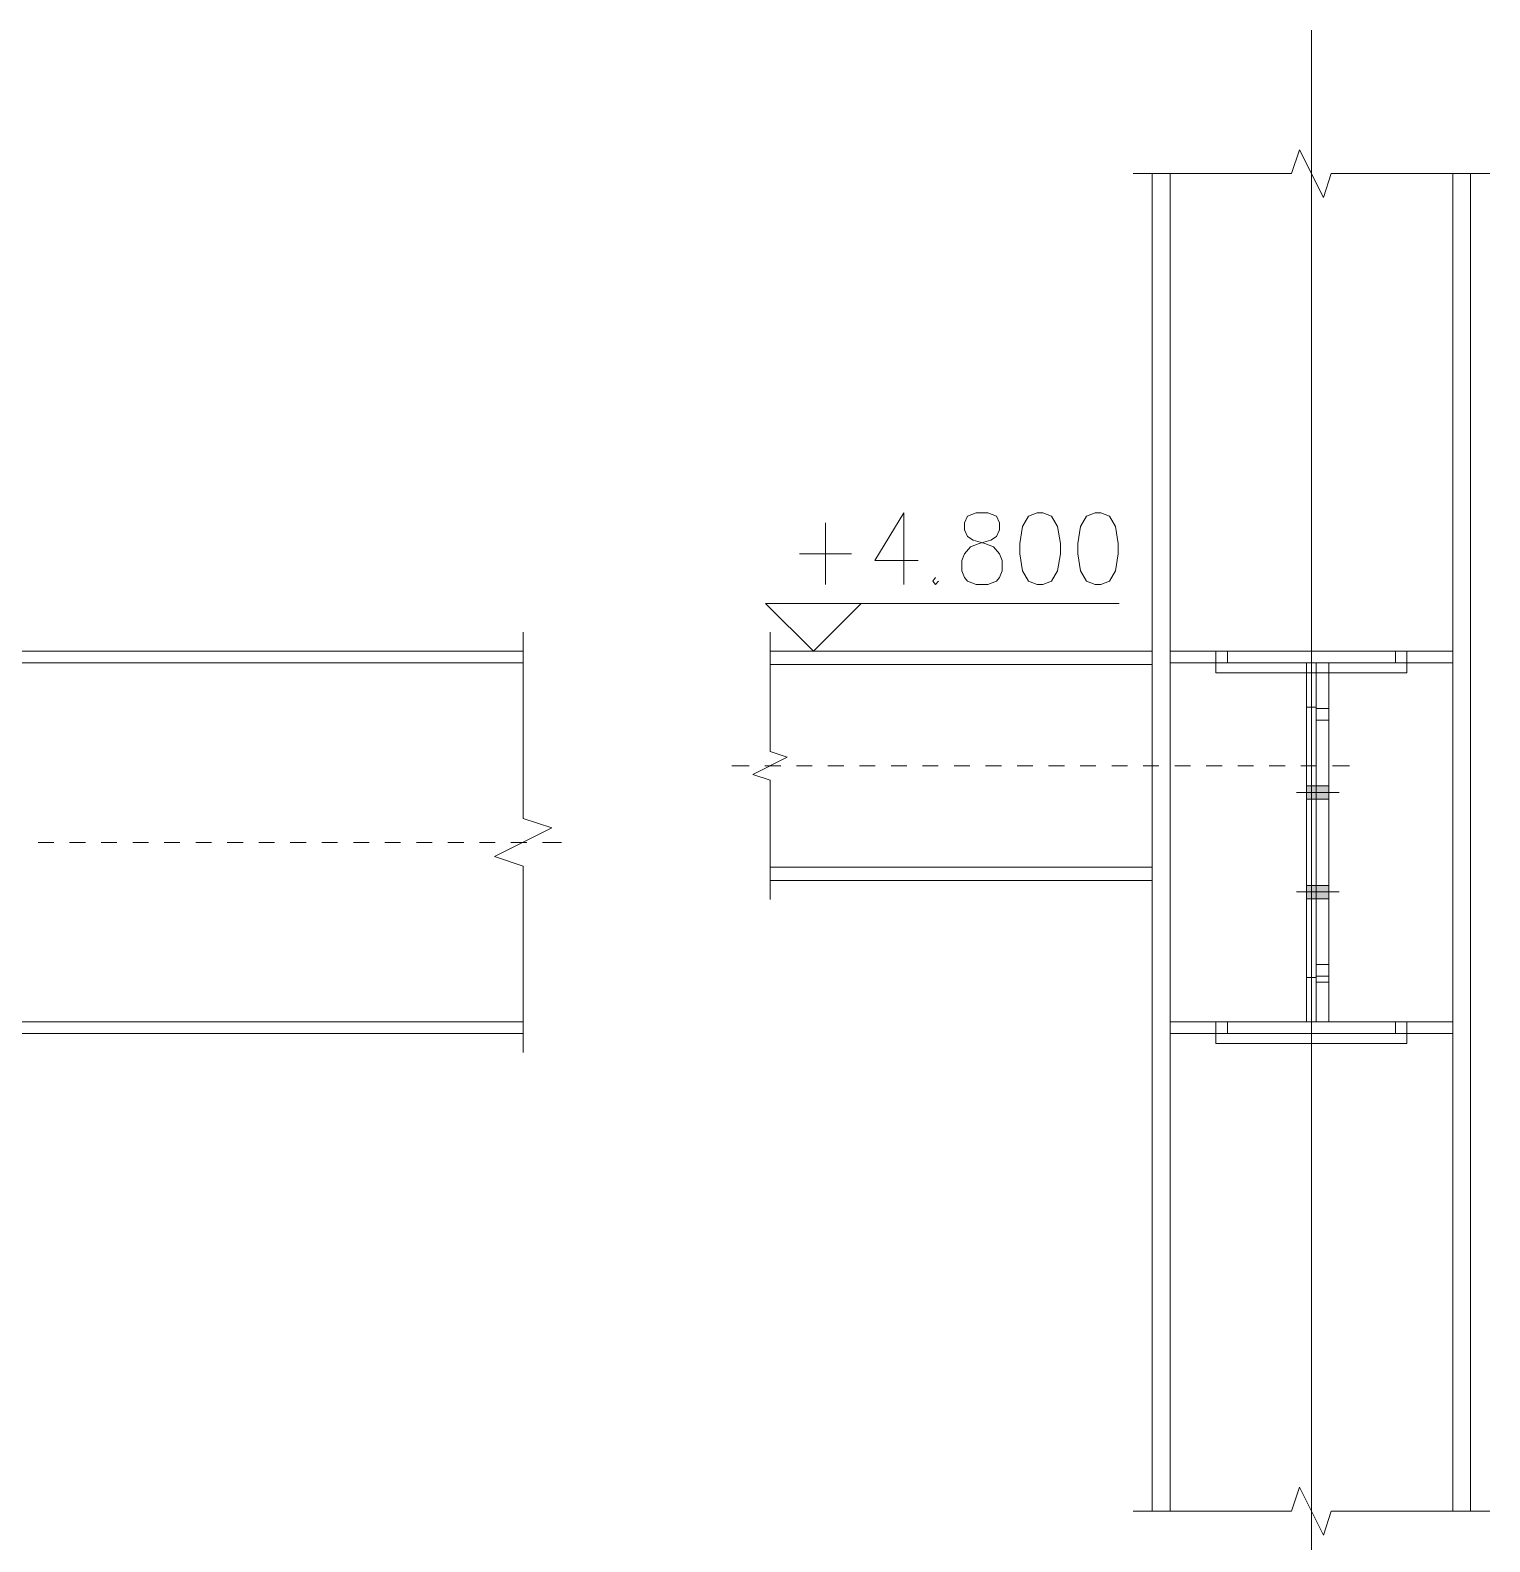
# Model space of a CAD drawing. Header units: millimetres. Extents: x 0 to 586, y 0 to 414.
# Drawn here: x 448.7 to 524.1, y 118.8 to 196.8 of the extents above; entities that cross this region are included whole.
import ezdxf

# ---------------------------------------------------------------- set-up
doc = ezdxf.new("R2010")
doc.units = ezdxf.units.MM

msp = doc.modelspace()

# ---------------------------------------------------------------- hatches: boundary and pattern name
h = msp.add_hatch(color=0)
h.dxf.hatch_style = 2
h.paths.add_polyline_path([(515.750528, 157.808083), (515.750528, 157.116639), (514.600472, 157.116639), (514.600472, 157.808083)])
h = msp.add_hatch(color=0)
h.dxf.hatch_style = 2
h.paths.add_polyline_path([(515.750528, 157.808083), (515.750528, 157.116639), (514.600472, 157.116639), (514.600472, 157.808083)])
h = msp.add_hatch(color=0)
h.dxf.hatch_style = 2
h.paths.add_polyline_path([(515.750528, 152.678694), (515.750528, 151.990778), (514.600472, 151.990778), (514.600472, 152.678694)])
h = msp.add_hatch(color=0)
h.dxf.hatch_style = 2
h.paths.add_polyline_path([(515.750528, 152.678694), (515.750528, 151.990778), (514.600472, 151.990778), (514.600472, 152.678694)])

# ---------------------------------------------------------------- linework, layer by layer
at = {"color": 0, "lineweight": 0}
for points in [[(514.847417, 112.99825), (514.847417, 196.800611)], [(513.820833, 189.406389), (514.233583, 190.637583)], [(514.233583, 190.637583), (515.464778, 188.171667)], [(505.646972, 189.406389), (513.820833, 189.406389)], [(506.631222, 120.392472), (506.631222, 189.406389)], [(507.551972, 120.392472), (507.551972, 189.406389)], [(515.464778, 188.171667), (515.874, 189.406389)], [(515.874, 189.406389), (524.051389, 189.406389)], [(522.142861, 189.406389), (522.142861, 120.392472)], [(523.063611, 189.406389), (523.063611, 120.392472)], [(493.80775, 171.901556), (492.311972, 169.439167), (494.555639, 169.439167)], [(493.80775, 171.901556), (493.80775, 168.204444)], [(489.768444, 171.375917), (489.768444, 168.204444)], [(488.420833, 169.788417), (491.112528, 169.788417)], [(495.451694, 168.557222), (495.303528, 168.380833), (495.451694, 168.204444), (495.603389, 168.380833)], [(491.609944, 167.223722), (489.144028, 164.757806), (486.681639, 167.223722), (504.92025, 167.223722)], [(474.175667, 156.128861), (474.175667, 165.742056)], [(486.914472, 159.582556), (486.914472, 165.742056)], [(444.517639, 164.757806), (474.175667, 164.757806)], [(447.883139, 164.757806), (459.715306, 164.757806)], [(506.631222, 164.757806), (486.914472, 164.757806)], [(506.631222, 164.757806), (506.631222, 152.925639)], [(522.142861, 164.757806), (507.551972, 164.757806)], [(507.551972, 164.165139), (507.551972, 164.757806)], [(509.919111, 164.757806), (519.77925, 164.757806)], [(509.919111, 164.165139), (509.919111, 164.757806)], [(509.919111, 164.165139), (509.919111, 164.757806)], [(510.511778, 164.165139), (510.511778, 164.757806)], [(519.186583, 164.165139), (519.186583, 164.757806)], [(519.77925, 164.165139), (519.77925, 164.757806)], [(519.77925, 164.165139), (519.77925, 164.757806)], [(522.142861, 164.165139), (522.142861, 164.757806)], [(444.104889, 164.165139), (474.175667, 164.165139)], [(506.631222, 164.066361), (486.914472, 164.066361)], [(509.919111, 164.165139), (507.551972, 164.165139)], [(509.919111, 164.165139), (514.600472, 164.165139)], [(509.919111, 164.165139), (519.77925, 164.165139)], [(519.77925, 164.165139), (509.919111, 164.165139)], [(509.919111, 163.6395), (509.919111, 164.165139)], [(514.600472, 164.165139), (514.600472, 145.630194)], [(514.600472, 164.165139), (515.094361, 164.165139)], [(515.094361, 145.630194), (515.094361, 164.165139)], [(515.094361, 163.6395), (515.094361, 164.165139)], [(515.094361, 164.165139), (519.77925, 164.165139)], [(515.750528, 163.6395), (515.750528, 164.165139)], [(519.77925, 163.6395), (519.77925, 164.165139)], [(522.142861, 164.165139), (519.77925, 164.165139)], [(509.919111, 163.6395), (514.600472, 163.6395)], [(514.600472, 163.6395), (515.094361, 163.6395)], [(515.094361, 163.6395), (515.094361, 145.630194)], [(515.094361, 163.6395), (519.77925, 163.6395)], [(515.750528, 145.630194), (515.750528, 163.6395)], [(514.600472, 161.865028), (515.094361, 161.865028)], [(515.094361, 161.798), (515.750528, 161.798)], [(515.750528, 161.208861), (515.094361, 161.208861)], [(486.025472, 158.397222), (487.799944, 159.286222)], [(487.799944, 159.286222), (486.914472, 159.582556)], [(485.834972, 158.841722), (484.942444, 158.841722)], [(486.914472, 158.100889), (486.025472, 158.397222)], [(487.461278, 158.841722), (486.646361, 158.841722)], [(489.087583, 158.841722), (488.272667, 158.841722)], [(490.713889, 158.841722), (489.898972, 158.841722)], [(492.340194, 158.841722), (491.528806, 158.841722)], [(493.9665, 158.841722), (493.155111, 158.841722)], [(495.592806, 158.841722), (494.781417, 158.841722)], [(497.222639, 158.841722), (496.407722, 158.841722)], [(498.848944, 158.841722), (498.034028, 158.841722)], [(500.47525, 158.841722), (499.660333, 158.841722)], [(502.101556, 158.841722), (501.286639, 158.841722)], [(503.727861, 158.841722), (502.912944, 158.841722)], [(505.354167, 158.841722), (504.542778, 158.841722)], [(506.980472, 158.841722), (506.169083, 158.841722)], [(508.606778, 158.841722), (507.795389, 158.841722)], [(510.236611, 158.841722), (509.421694, 158.841722)], [(511.862917, 158.841722), (511.048, 158.841722)], [(513.489222, 158.841722), (512.674306, 158.841722)], [(515.115528, 158.841722), (514.300611, 158.841722)], [(516.819444, 158.841722), (515.926917, 158.841722)], [(486.914472, 151.941389), (486.914472, 158.100889)], [(516.276167, 157.462361), (514.074833, 157.462361)], [(516.276167, 157.462361), (514.074833, 157.462361)], [(475.653806, 155.6385), (474.175667, 156.128861)], [(472.694, 154.160361), (475.653806, 155.6385)], [(449.1355, 154.897667), (449.950417, 154.897667)], [(450.761806, 154.897667), (451.576722, 154.897667)], [(452.391639, 154.897667), (453.203028, 154.897667)], [(454.017944, 154.897667), (454.829333, 154.897667)], [(455.64425, 154.897667), (456.455639, 154.897667)], [(457.270556, 154.897667), (458.085472, 154.897667)], [(458.896861, 154.897667), (459.711778, 154.897667)], [(460.523167, 154.897667), (461.338083, 154.897667)], [(462.149472, 154.897667), (462.964389, 154.897667)], [(463.775778, 154.897667), (464.590694, 154.897667)], [(465.405611, 154.897667), (466.217, 154.897667)], [(467.031917, 154.897667), (467.843306, 154.897667)], [(468.658222, 154.897667), (469.469611, 154.897667)], [(470.284528, 154.897667), (471.099444, 154.897667)], [(471.910833, 154.897667), (472.72575, 154.897667)], [(473.537139, 154.897667), (474.352056, 154.897667)], [(475.163444, 154.897667), (476.147694, 154.897667)], [(474.175667, 153.666472), (472.694, 154.160361)], [(474.175667, 144.053278), (474.175667, 153.666472)], [(486.914472, 153.617083), (506.631222, 153.617083)], [(486.914472, 152.925639), (506.631222, 152.925639)], [(516.276167, 152.3365), (514.074833, 152.3365)], [(516.276167, 152.3365), (514.074833, 152.3365)], [(515.750528, 148.59), (515.094361, 148.59)], [(514.600472, 147.930306), (515.094361, 147.930306)], [(515.750528, 147.997333), (515.094361, 147.997333)], [(515.750528, 147.679833), (515.094361, 147.679833)], [(474.175667, 145.630194), (444.517639, 145.630194)], [(507.551972, 145.630194), (509.919111, 145.630194)], [(507.551972, 145.037528), (507.551972, 145.630194)], [(509.919111, 145.630194), (514.600472, 145.630194)], [(509.919111, 145.630194), (519.77925, 145.630194)], [(509.919111, 145.037528), (509.919111, 145.630194)], [(509.919111, 145.037528), (509.919111, 145.630194)], [(510.511778, 145.037528), (510.511778, 145.630194)], [(514.600472, 145.630194), (515.094361, 145.630194)], [(515.094361, 145.630194), (519.77925, 145.630194)], [(519.186583, 145.037528), (519.186583, 145.630194)], [(519.77925, 145.037528), (519.77925, 145.630194)], [(519.77925, 145.037528), (519.77925, 145.630194)], [(519.77925, 145.630194), (522.142861, 145.630194)], [(522.142861, 145.037528), (522.142861, 145.630194)], [(474.175667, 145.037528), (444.104889, 145.037528)], [(507.551972, 145.037528), (522.142861, 145.037528)], [(519.77925, 145.037528), (509.919111, 145.037528)], [(519.77925, 145.037528), (509.919111, 145.037528)], [(509.919111, 144.511889), (509.919111, 145.037528)], [(509.919111, 144.511889), (519.77925, 144.511889)], [(519.77925, 144.511889), (519.77925, 145.037528)], [(513.820833, 120.392472), (514.233583, 121.623667)], [(514.233583, 121.623667), (515.464778, 119.15775)], [(505.646972, 120.392472), (513.820833, 120.392472)], [(515.464778, 119.15775), (515.874, 120.392472)], [(515.874, 120.392472), (524.051389, 120.392472)]]:
    msp.add_lwpolyline(points, dxfattribs=at)
for points in [[(497.547194, 171.901556), (497.099167, 171.725167), (496.951, 171.375917), (496.951, 171.023139), (497.099167, 170.670361), (497.399028, 170.493972), (497.99875, 170.317583), (498.446778, 170.141194), (498.746639, 169.788417), (498.894806, 169.439167), (498.894806, 168.91), (498.746639, 168.557222), (498.594944, 168.380833), (498.146917, 168.204444), (497.547194, 168.204444), (497.099167, 168.380833), (496.951, 168.557222), (496.799306, 168.91), (496.799306, 169.439167), (496.951, 169.788417), (497.250861, 170.141194), (497.698889, 170.317583), (498.295083, 170.493972), (498.594944, 170.670361), (498.746639, 171.023139), (498.746639, 171.375917), (498.594944, 171.725167), (498.146917, 171.901556)], [(500.690444, 171.901556), (500.242417, 171.725167), (499.942556, 171.199528), (499.794389, 170.317583), (499.794389, 169.788417), (499.942556, 168.91), (500.242417, 168.380833), (500.690444, 168.204444), (500.990306, 168.204444), (501.438333, 168.380833), (501.738194, 168.91), (501.889889, 169.788417), (501.889889, 170.317583), (501.738194, 171.199528), (501.438333, 171.725167), (500.990306, 171.901556)], [(503.685528, 171.901556), (503.233972, 171.725167), (502.934111, 171.199528), (502.785944, 170.317583), (502.785944, 169.788417), (502.934111, 168.91), (503.233972, 168.380833), (503.685528, 168.204444), (503.981861, 168.204444), (504.433417, 168.380833), (504.72975, 168.91), (504.881444, 169.788417), (504.881444, 170.317583), (504.72975, 171.199528), (504.433417, 171.725167), (503.981861, 171.901556)], [(515.750528, 157.808083), (515.750528, 157.116639), (514.600472, 157.116639), (514.600472, 157.808083)], [(515.750528, 157.808083), (515.750528, 157.116639), (514.600472, 157.116639), (514.600472, 157.808083)], [(515.750528, 152.678694), (515.750528, 151.990778), (514.600472, 151.990778), (514.600472, 152.678694)], [(515.750528, 152.678694), (515.750528, 151.990778), (514.600472, 151.990778), (514.600472, 152.678694)]]:
    msp.add_lwpolyline(points, close=True, dxfattribs=at)

doc.saveas('drawing.dxf')
